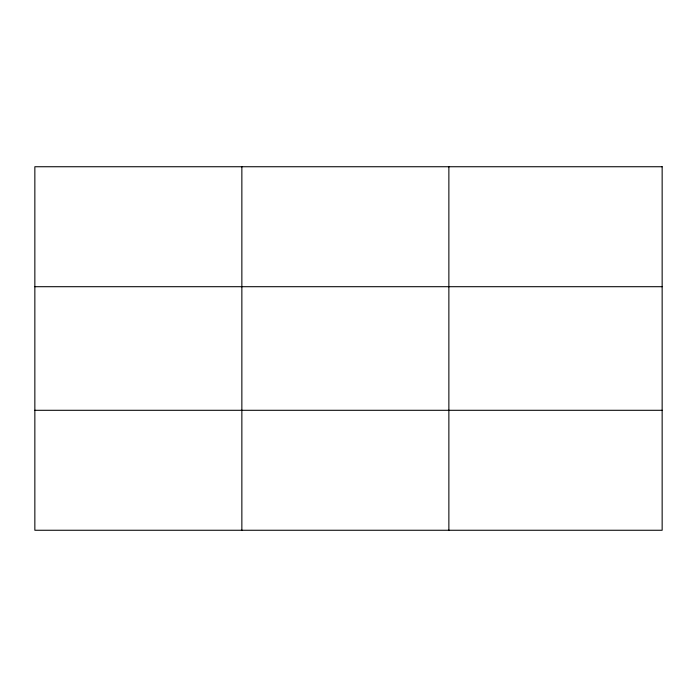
<?xml version="1.0" encoding="UTF-8"?>
<svg xmlns="http://www.w3.org/2000/svg" width="697" height="697" viewBox="0 0 697 697"><rect width="100%" height="100%" fill="white"/><g stroke="black" fill="none" stroke-linecap="round" stroke-linejoin="round"><path stroke-width="1.05" d="M241.859 530.26L241.859 166.74M448.868 530.26L448.868 166.74M34.85 286.702L662.15 286.702M34.85 410.298L662.15 410.298M662.15 166.74L662.15 530.26L34.85 530.26L34.85 166.74L662.15 166.74"/></g></svg>
